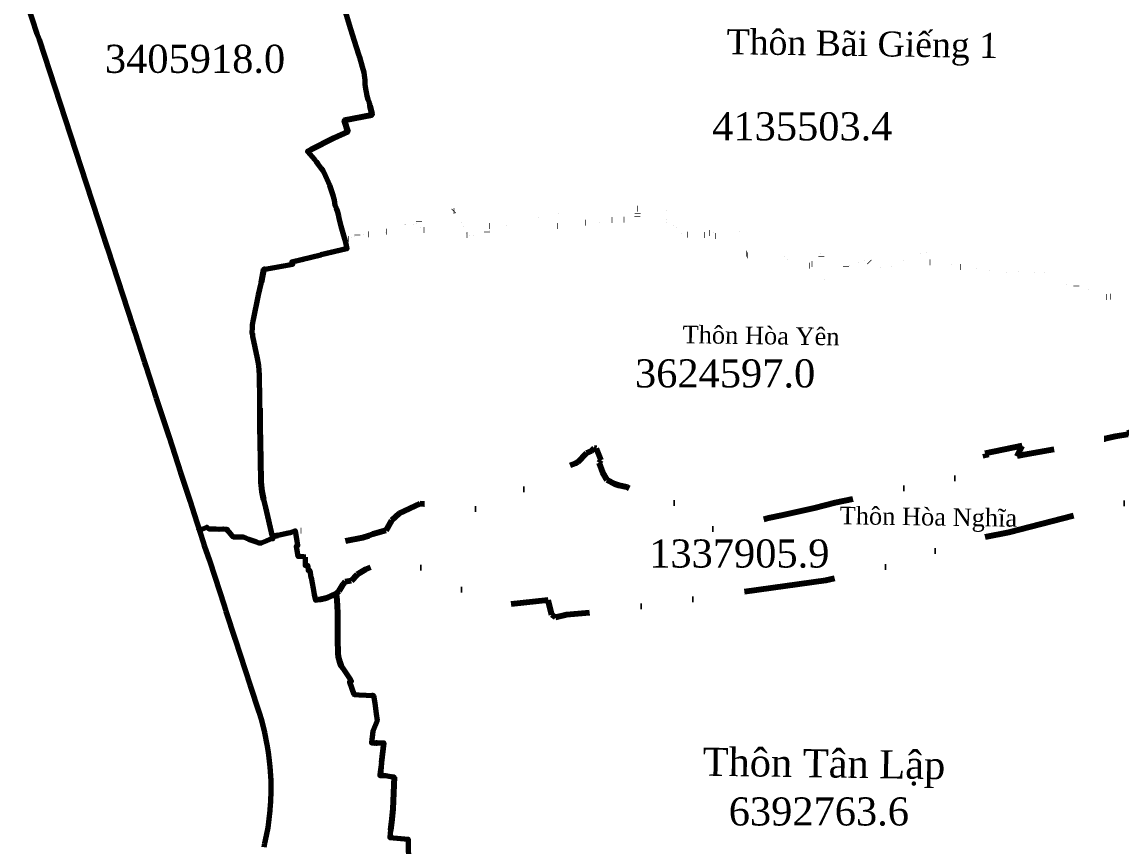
# Model space of a CAD drawing. Header units: metres. Extents: x 587838 to 605780, y 1326024 to 1346437.
# Drawn here: x 594160 to 598559, y 1331645 to 1334943 of the extents above; entities that cross this region are included whole.
import ezdxf
from ezdxf.enums import TextEntityAlignment as Align

# ---------------------------------------------------------------- set-up
doc = ezdxf.new("R2010")
doc.units = ezdxf.units.M
doc.header["$MEASUREMENT"] = 0
doc.linetypes.add('DGN Style 6', pattern=[990.708249, 0.520877, -208.350841, 364.613972, -208.350841, 0.520877, -208.350841])
for name, color, linetype, lineweight in [('DIEM', 7, 'Continuous', 0), ('Level 4', 7, 'Continuous', 0), ('Level 45', 7, 'Continuous', 0), ('Level 46', 7, 'Continuous', 0)]:
    doc.layers.add(name, color=color, linetype=linetype, lineweight=lineweight)
doc.styles.add('Style-Vntime', font='Vntime.shx')
doc.styles.add('Style-Vntimei', font='Vntimei.shx')
doc.linetypes.add('{Dg xa}', pattern='A,3,-1,[18,dgnlstyle-DUONGDC.shx,S=0.004992,R=0,X=0,Y=0],-1', length=5)

msp = doc.modelspace()

# ---------------------------------------------------------------- linework, layer by layer
at = {"layer": 'Level 4', "color": 6, "linetype": 'DGN Style 6', "lineweight": 80}
for p, q in [((595769.581, 1334109.026), (595887.558, 1334186.09)), ((595887.558, 1334186.09), (595888.908752, 1334187.026308)), ((595888.908752, 1334187.026308), (595920.587707, 1334140.391392)), ((596225.954146, 1334161.949838), (596306.978961, 1334175.02007)), ((596306.978961, 1334175.02007), (596303.921607, 1334126.623323)), ((596623.085512, 1334163.529941), (596624.919628, 1334175.204671)), ((596624.919628, 1334175.204671), (596623.976111, 1334196.3249)), ((596623.976111, 1334196.3249), (596738.874985, 1334188.640735)), ((596738.874985, 1334188.640735), (596737.864647, 1334154.073689)), ((595619.389, 1334103.954), (595690.712, 1334133.109)), ((595690.712, 1334133.109), (595694.951009, 1334134.067057)), ((595694.951009, 1334134.067057), (595696.341397, 1334130.595839)), ((595696.341397, 1334130.595839), (595725.6534, 1334133.411204)), ((595725.6534, 1334133.411204), (595737.723447, 1334137.21037)), ((595737.723447, 1334137.21037), (595748.516597, 1334143.598447)), ((595748.516597, 1334143.598447), (595754.851469, 1334120.570929)), ((595920.587707, 1334140.391392), (595928.268756, 1334123.073948)), ((596100.385449, 1334128.983521), (596225.954146, 1334161.949838)), ((596303.921607, 1334126.623323), (596414.607264, 1334140.297429)), ((596414.607264, 1334140.297429), (596469.921446, 1334141.863849)), ((596469.921446, 1334141.863849), (596521.334811, 1334150.664996)), ((596521.334811, 1334150.664996), (596569.472166, 1334152.498128)), ((596569.472166, 1334152.498128), (596623.085512, 1334163.529941)), ((596737.864647, 1334154.073689), (596740.456889, 1334141.879378)), ((596740.456889, 1334141.879378), (596767.443652, 1334127.350431)), ((595489.532389, 1334084.197808), (595498.372209, 1334088.955871)), ((595498.372209, 1334088.955871), (595502.38168, 1334090.179327)), ((595502.38168, 1334090.179327), (595525.529209, 1334092.56881)), ((595525.529209, 1334092.56881), (595547.454571, 1334093.546195)), ((595547.454571, 1334093.546195), (595614.755375, 1334098.508828)), ((595614.755375, 1334098.508828), (595619.389, 1334100.14184)), ((595619.389, 1334100.14184), (595619.389, 1334103.954)), ((595754.851469, 1334120.570929), (595768.966412, 1334110.91336)), ((595768.966412, 1334110.91336), (595769.581, 1334109.026)), ((595928.268756, 1334123.073948), (595939.07718, 1334095.223029)), ((595939.07718, 1334095.223029), (595940.713896, 1334090.577447)), ((595940.713896, 1334090.577447), (595952.62769, 1334086.513487)), ((595952.62769, 1334086.513487), (595966.576992, 1334088.417275)), ((595966.576992, 1334088.417275), (596022.035214, 1334102.145615)), ((596022.035214, 1334102.145615), (596029.837572, 1334107.953168)), ((596029.837572, 1334107.953168), (596030.380484, 1334127.492152)), ((596030.380484, 1334127.492152), (596100.385449, 1334128.983521)), ((596767.443652, 1334127.350431), (596777.996923, 1334119.959421)), ((596777.996923, 1334119.959421), (596800.58018, 1334097.912261)), ((596800.58018, 1334097.912261), (596824.26127, 1334092.274967)), ((596824.26127, 1334092.274967), (596892.178214, 1334090.47424)), ((596892.178214, 1334090.47424), (596910.756997, 1334099.485683)), ((596910.756997, 1334099.485683), (596928.649392, 1334099.190345)), ((596928.649392, 1334099.190345), (596936.227, 1334087.404)), ((596936.227, 1334087.404), (597033.564, 1334104.402)), ((597033.564, 1334104.402), (597059.011, 1334016.224)), ((595451.736335, 1334071.341594), (595465.873505, 1334074.307764)), ((595465.873505, 1334074.307764), (595480.345325, 1334078.671369)), ((595480.345325, 1334078.671369), (595489.532389, 1334084.197808)), ((597059.011, 1334016.224), (597064.458, 1334009.063)), ((597064.458, 1334009.063), (597210.344, 1334004.163)), ((597210.344, 1334004.163), (597222.643, 1333992.678)), ((597322.085119, 1333974.646149), (597355.882644, 1334015.008589)), ((597355.882644, 1334015.008589), (597359.328, 1334005.071)), ((597359.328, 1334005.071), (597372.929, 1333912.34)), ((597689.793409, 1333989.469394), (597755.81139, 1334015.332597)), ((597755.81139, 1334015.332597), (597778.857357, 1334021.770673)), ((597778.857357, 1334021.770673), (597794.437288, 1333981.420729)), ((597222.643, 1333992.678), (597312.701, 1333968.674)), ((597312.701, 1333968.674), (597313.507281, 1333968.024279)), ((597313.507281, 1333968.024279), (597322.085119, 1333974.646149)), ((597372.929, 1333912.34), (597458.964995, 1333963.414741)), ((597458.964995, 1333963.414741), (597471.071702, 1333968.900127)), ((597471.071702, 1333968.900127), (597507.959516, 1333980.991097)), ((597507.959516, 1333980.991097), (597533.394078, 1333986.630896)), ((597533.394078, 1333986.630896), (597551.634322, 1333982.260787)), ((597551.634322, 1333982.260787), (597595.991122, 1333962.102838)), ((597595.991122, 1333962.102838), (597639.859217, 1333965.794446)), ((597639.859217, 1333965.794446), (597689.793409, 1333989.469394)), ((597794.437288, 1333981.420729), (597881.596914, 1333973.43642)), ((597881.596914, 1333973.43642), (597915.749462, 1333963.059859)), ((597915.749462, 1333963.059859), (597979.935544, 1333955.097613)), ((597979.935544, 1333955.097613), (598032.022522, 1333946.576877)), ((598032.022522, 1333946.576877), (598101.967153, 1333938.542232)), ((598101.967153, 1333938.542232), (598148.240045, 1333942.398664)), ((598148.240045, 1333942.398664), (598212.546872, 1333940.853765)), ((598212.546872, 1333940.853765), (598252.391471, 1333939.945966)), ((598252.391471, 1333939.945966), (598342.281092, 1333893.942834)), ((598342.281092, 1333893.942834), (598378.997428, 1333886.216887)), ((598378.997428, 1333886.216887), (598428.794108, 1333872.015449)), ((598428.794108, 1333872.015449), (598500, 1333843.335943)), ((598500, 1333843.335943), (598517.385191, 1333844.61791)), ((598517.385191, 1333844.61791), (598622.181252, 1333844.61791))]:
    msp.add_line(p, q, dxfattribs=at)
at = {"layer": 'Level 4', "color": 6, "linetype": 'DGN Style 6', "lineweight": 80, "flags": 128}
for points in [[(598971.487687, 1333363.019194), (598794.917914, 1333320.995162), (598788.207465, 1333341.845588), (598757.060822, 1333335.133196), (598762.795755, 1333313.342112), (598693.687, 1333295.403), (598689.009712, 1333313.55131), (598631.067419, 1333297.893311), (598625.911428, 1333312.38222), (598622.393, 1333311.121), (598585.094, 1333297.808), (598586.243, 1333291.807), (598537.165, 1333283.334), (598493.893, 1333274.497)], [(598493.893, 1333274.497), (598485.619, 1333272.928), (598482.921, 1333270.527), (598458.407, 1333266.908), (598425.06, 1333256.981), (598413.561, 1333253.55), (598368.853, 1333245.286), (598169.865, 1333210.142), (598143.426422, 1333205.320454), (598163.972197, 1333247.149944), (598015.426812, 1333215.571525), (598023.179035, 1333183.899685), (598039.263818, 1333141.302533), (597983.351202, 1333130.106807), (597841.256235, 1333110.283531), (597611.736978, 1333060.353618), (597414.734358, 1333018.881448), (597331.67843, 1332997.02513), (597199.418709, 1332967.336303), (597147.617474, 1332957.674369), (597064.718, 1332931.999532), (596983.838717, 1332917.395872), (596913.048463, 1332913.843377), (596903.058175, 1332916.890662), (596844.364043, 1332933.672968), (596849.011379, 1332945.39632), (596845.421494, 1332946.676675), (596773.076669, 1333002.425058), (596768.310192, 1333010.478481), (596770.355653, 1333019.342592), (596737.196073, 1333037.982655), (596725.307588, 1333021.64888), (596689.718004, 1333041.362547), (596688.950133, 1333040.628127), (596624.794, 1333071.239), (596602.475, 1333070.693), (596598.217076, 1333071.361816), (596580.535664, 1333080.958002), (596549.097796, 1333087.90435), (596533.487236, 1333092.917845), (596502.545288, 1333109.570383), (596484.480964, 1333137.987103), (596470.836872, 1333178.253763), (596477.720822, 1333189.655188), (596460.163379, 1333235.984555), (596449.958522, 1333236.901582), (596438.564183, 1333225.612022), (596419.51471, 1333216.481462), (596384.198435, 1333180.573031), (596375.199985, 1333175.448447), (596302.623535, 1333148.108349), (596281.547341, 1333136.914422), (596263.068468, 1333122.657125), (596247.722612, 1333111.076168), (596147.093766, 1333063.293447), (595955.027892, 1332985.906019), (595912.298941, 1332983.926815), (595884.148933, 1332988.339408), (595859.041746, 1332994.922341), (595814.450508, 1333003.454812), (595770.015521, 1333013.156696), (595752.889514, 1333014.448917), (595670.052629, 1332975.685565), (595638.542943, 1332947.056659), (595615.959888, 1332907.180047), (595563.910109, 1332892.361403), (595548.648566, 1332885.834095), (595522.459747, 1332878.610854), (595446.328475, 1332862.885876), (595418.94981, 1332855.595886), (595418.865, 1332856.946), (595363.653, 1332861.11), (595365.870593, 1332868.775394), (595365.557, 1332869.069), (595353.414, 1332883.496), (595351.562678, 1332883.496), (595349.492758, 1332892.164848), (595316.696341, 1332892.767815), (595310.049771, 1332893.94927), (595307.333035, 1332895.240509), (595297.541639, 1332903.045271), (595283.971663, 1332903.97415), (595269.831571, 1332907.692274), (595261.469212, 1332908.754715), (595252.316357, 1332905.236158)], [(598571.823604, 1333017.527567), (598109.584524, 1332900.01205), (597909.061582, 1332860.157237), (597679.715947, 1332777.688485), (597378.085286, 1332707.049165), (596915.238408, 1332642.871053), (596791.984713, 1332625.00108), (596443.952637, 1332579.473901), (596339.014269, 1332570.753006), (596296.03774, 1332559.876524), (596281.140893, 1332570.317939), (596265.972931, 1332629.362707), (596117.511496, 1332613.284349), (596030.836787, 1332627.355258), (595869.069878, 1332690.735855), (595872.01932, 1332713.471595), (595870.962554, 1332720.831284), (595865.180387, 1332726.059412), (595808.423585, 1332753.895403), (595790.248228, 1332755.202845), (595766.956175, 1332753.392142), (595736.601956, 1332770.223157), (595715.947163, 1332772.914161), (595674.729949, 1332766.56432), (595661.592296, 1332767.336082), (595617.96553, 1332754.480922), (595571.47936, 1332764.609244), (595535.117401, 1332752.124591), (595501.427161, 1332731.681676), (595477.648861, 1332706.569812), (595453.681504, 1332702.034762), (595443.751991, 1332691.662302), (595428.180887, 1332664.919385), (595407.066971, 1332645.504797)]]:
    msp.add_lwpolyline(points, dxfattribs=at)
at = {"layer": 'Level 45', "color": 5, "linetype": 'Continuous', "lineweight": 70, "flags": 128}
msp.add_lwpolyline([(594159.916487, 1335080.679837), (594219.882817, 1334894.968052), (594228.050011, 1334872.269127), (594416.851979, 1334295.856241), (594490.430298, 1334071.589393), (594502.055673, 1334036.71325), (594603.888067, 1333724.740996), (594611.540212, 1333701.195921), (594650.610299, 1333581.26319), (594655.687204, 1333564.928794), (594697.332533, 1333437.638228), (594748.469464, 1333280.989896), (594793.940866, 1333140.160911), (594832.643062, 1333023.9071), (594849.014239, 1332973.689868), (594885.141192, 1332861.041396), (594889.445524, 1332847.208665), (594910.2314, 1332787.260694), (594951.876729, 1332660.411597), (594967.5857, 1332610.966939), (594974.869954, 1332589.518846), (594976.525466, 1332584.956988), (595012.873155, 1332471.903835), (595073.354534, 1332287.07499), (595107.936344, 1332181.637197), (595118.163731, 1332148.232621), (595130.598465, 1332098.640807), (595140.016486, 1332050.594137), (595145.314123, 1332019.91196), (595149.434505, 1331985.330131), (595152.1569, 1331961.858635), (595155.394338, 1331907.778542), (595155.909382, 1331879.965922), (595155.909379, 1331863.925841), (595154.106703, 1331823.273799), (595151.936136, 1331790.752165), (595151.678611, 1331787.514716), (595143.401034, 1331717.98317), (595137.51476, 1331686.418056), (595130.892703, 1331655.220833), (595127.655252, 1331640.210848)], dxfattribs=at)
at = {"layer": 'Level 46', "color": 1, "linetype": '{Dg xa}', "lineweight": 70, "ltscale": 2}
for p, q in [((595004.97, 1332881.783), (594978.245, 1332913.657)), ((595004.97, 1332881.783), (595046.406, 1332881.053)), ((595598.328, 1331979.876), (595608.014, 1332057.272)), ((595604.773, 1332032.986), (595598.328, 1331979.876)), ((595598.328, 1331979.876), (595594.884, 1331928.834))]:
    msp.add_line(p, q, dxfattribs=at)
at = {"layer": 'Level 46', "color": 1, "linetype": '{Dg xa}', "lineweight": 70, "ltscale": 15, "flags": 128}
for points in [[(595450.632, 1334993.65), (595470.117, 1334930.709), (595488.761, 1334871.13), (595508.472, 1334808.21), (595509.609, 1334805.286), (595510.305, 1334801.991), (595521.204, 1334762.55), (595528.301, 1334740.463), (595530.76, 1334719.306), (595531.642, 1334711.326), (595532.617, 1334693.416), (595533.869, 1334682.743), (595540.548, 1334646.921), (595544.769, 1334632.259), (595549.361, 1334620.287), (595552.745, 1334607.665), (595559.748, 1334574.442), (595560.142, 1334569.847), (595449.946, 1334547.971), (595464.722, 1334502.496), (595408.716, 1334477.512), (595304.332, 1334425.152), (595302.819, 1334424.121), (595330.951, 1334392.381), (595337.26, 1334384.679), (595344.496, 1334375.583), (595357.762, 1334357.484), (595363.931, 1334348.112), (595367.828, 1334340.501), (595390.51, 1334289.638), (595405.213, 1334246.108), (595406.975, 1334238.312), (595409.666, 1334229.031), (595412.217, 1334210.191), (595413.307, 1334206.617), (595417.853, 1334197.615), (595422.817, 1334182.672), (595427.294, 1334166.151), (595429.588, 1334151.855), (595431.861, 1334141.366), (595436.221, 1334126.144), (595446.844, 1334088.368), (595450.787, 1334074.816), (595454.591, 1334060.894), (595460.783, 1334034.441), (595459.167, 1334034.226), (595356.926, 1334010.388)], [(595450.632, 1334993.65), (595470.117, 1334930.709), (595488.761, 1334871.13), (595508.472, 1334808.21), (595509.609, 1334805.286), (595510.305, 1334801.991), (595511.716, 1334796.885)], [(595507.576, 1334811.069), (595508.472, 1334808.21), (595509.609, 1334805.286), (595510.305, 1334801.991), (595521.204, 1334762.55), (595528.301, 1334740.463), (595530.76, 1334719.306), (595531.642, 1334711.326), (595532.617, 1334693.416), (595533.869, 1334682.743), (595540.548, 1334646.921), (595544.769, 1334632.259), (595549.361, 1334620.287), (595552.745, 1334607.665), (595559.748, 1334574.442), (595560.142, 1334569.847), (595449.946, 1334547.971), (595464.722, 1334502.496), (595408.716, 1334477.512), (595304.332, 1334425.152), (595302.819, 1334424.121), (595330.951, 1334392.381), (595337.26, 1334384.679), (595344.496, 1334375.583), (595357.762, 1334357.484), (595363.931, 1334348.112), (595367.828, 1334340.501), (595390.51, 1334289.638), (595405.213, 1334246.108), (595406.975, 1334238.312), (595409.666, 1334229.031), (595412.217, 1334210.191), (595413.307, 1334206.617), (595417.853, 1334197.615), (595422.817, 1334182.672), (595427.294, 1334166.151), (595429.588, 1334151.855), (595431.861, 1334141.366), (595436.221, 1334126.144), (595446.844, 1334088.368), (595450.787, 1334074.816), (595454.591, 1334060.894), (595460.783, 1334034.441), (595459.225, 1334034.234)], [(595132.98, 1333953.688), (595243.82, 1333973.506), (595239.955, 1333982.608), (595356.759, 1334010.55)], [(595227.659, 1333970.545), (595243.848, 1333973.439), (595239.955, 1333982.608), (595355.609, 1334010.274)], [(595459.167, 1334034.226), (595356.759, 1334010.55)], [(595132.98, 1333953.688), (595183.475, 1333962.716)], [(595081.829, 1333696.176), (595082.583, 1333722.872), (595083.115, 1333730.329), (595086.164, 1333751.537), (595107.266, 1333850.314), (595117.187, 1333896.701), (595123.648, 1333928.9), (595126.044, 1333942.702), (595127.424, 1333953.887), (595132.98, 1333953.688)], [(595081.829, 1333696.176), (595082.583, 1333722.872), (595083.115, 1333730.329), (595086.164, 1333751.537), (595107.266, 1333850.314), (595117.187, 1333896.701), (595123.648, 1333928.9), (595126.044, 1333942.702), (595127.424, 1333953.887), (595132.98, 1333953.688)], [(595126.817, 1333941.31), (595127.033, 1333942.555), (595128.304, 1333952.855), (595132.944, 1333952.689)], [(595081.829, 1333696.176), (595083.286, 1333685.401), (595101.058, 1333597.369), (595102.311, 1333591.119)], [(595082.028, 1333696.199), (595083.286, 1333685.401), (595101.058, 1333597.369), (595107.009, 1333567.689), (595109.823, 1333530.386), (595112.591, 1333324.77), (595114.946, 1333191.374), (595116.308, 1333100.808), (595120.57, 1333063.673), (595125.963, 1333036.98), (595134.559, 1333000)], [(595099.516, 1333605.005), (595101.058, 1333597.369), (595107.009, 1333567.689), (595109.823, 1333530.386), (595112.591, 1333324.77), (595114.946, 1333191.374), (595116.308, 1333100.808), (595120.57, 1333063.673), (595125.963, 1333036.98), (595134.559, 1333000)], [(595134.559, 1333000), (595161.587, 1332883.729)], [(595134.559, 1333000), (595161.587, 1332883.729)], [(595161.587, 1332883.729), (595163.558, 1332874.749), (595158.458, 1332873.649), (595152.327, 1332871.172), (595137.368, 1332865.13), (595117.036, 1332856.918), (595111.228, 1332857.249), (595100.035, 1332861.035), (595067.911, 1332871.902), (595046.406, 1332881.053), (595022.606, 1332881.115), (595004.97, 1332881.783), (594999.445, 1332887.433), (594995.787, 1332892.771), (594988.245, 1332901.794), (594978.245, 1332913.657)], [(595293.414, 1332801.27), (595292.822, 1332767.26), (595303.732, 1332766.957), (595304.81, 1332747.779), (595312.325, 1332747.415), (595313.926, 1332738.023), (595316.239, 1332719.138), (595317.819, 1332719.178), (595321.495, 1332697.492), (595325.356, 1332675.23), (595329.878, 1332652.203), (595334.692, 1332628.593)]]:
    msp.add_lwpolyline(points, dxfattribs=at)
at = {"layer": 'Level 46', "color": 1, "linetype": 'DGN Style 6', "lineweight": 80, "flags": 128}
for points in [[(595450.632, 1334993.65), (595470.117, 1334930.709), (595488.761, 1334871.13), (595508.472, 1334808.21), (595509.609, 1334805.286), (595510.305, 1334801.991), (595511.716, 1334796.885)], [(595507.576, 1334811.069), (595508.472, 1334808.21), (595509.609, 1334805.286), (595510.305, 1334801.991), (595521.204, 1334762.55), (595528.301, 1334740.463), (595530.76, 1334719.306), (595531.642, 1334711.326), (595532.617, 1334693.416), (595533.869, 1334682.743), (595540.548, 1334646.921), (595544.769, 1334632.259), (595549.361, 1334620.287), (595552.745, 1334607.665), (595559.748, 1334574.442), (595560.142, 1334569.847), (595449.946, 1334547.971), (595464.722, 1334502.496), (595408.716, 1334477.512), (595304.332, 1334425.152), (595302.819, 1334424.121), (595330.951, 1334392.381), (595337.26, 1334384.679), (595344.496, 1334375.583), (595357.762, 1334357.484), (595363.931, 1334348.112), (595367.828, 1334340.501), (595390.51, 1334289.638), (595405.213, 1334246.108), (595406.975, 1334238.312), (595409.666, 1334229.031), (595412.217, 1334210.191), (595413.307, 1334206.617), (595417.853, 1334197.615), (595422.817, 1334182.672), (595427.294, 1334166.151), (595429.588, 1334151.855), (595431.861, 1334141.366), (595436.221, 1334126.144), (595446.844, 1334088.368), (595450.787, 1334074.816), (595454.591, 1334060.894), (595460.783, 1334034.441), (595459.225, 1334034.234)], [(595227.659, 1333970.545), (595243.848, 1333973.439), (595239.955, 1333982.608), (595355.609, 1334010.274)], [(595459.167, 1334034.226), (595356.759, 1334010.55)], [(595131.745, 1333953.468), (595243.82, 1333973.506), (595239.927, 1333982.675), (595285.152, 1333993.493)], [(595081.829, 1333696.176), (595082.583, 1333722.872), (595083.115, 1333730.329), (595086.164, 1333751.537), (595107.266, 1333850.314), (595117.187, 1333896.701), (595123.648, 1333928.9), (595126.044, 1333942.702), (595127.424, 1333953.887), (595132.98, 1333953.688)], [(595081.829, 1333696.176), (595083.286, 1333685.401), (595101.058, 1333597.369), (595102.311, 1333591.119)], [(595099.516, 1333605.005), (595101.058, 1333597.369), (595107.009, 1333567.689), (595109.823, 1333530.386), (595112.591, 1333324.77), (595114.946, 1333191.374), (595116.308, 1333100.808), (595120.57, 1333063.673), (595125.963, 1333036.98), (595134.559, 1333000)], [(595134.559, 1333000), (595161.587, 1332883.729)], [(594869.124657, 1332910.983005), (594876.787, 1332912.553), (594879.557, 1332913.55), (594899.545, 1332920.743), (594907.686, 1332914.826), (594935.838, 1332913.9), (594947.712, 1332912.769), (594965.776, 1332914.767), (594978.245, 1332913.657), (594988.245, 1332901.794), (594995.504, 1332893.183), (594999.445, 1332887.433), (595004.97, 1332881.783)], [(595161.587, 1332883.729), (595163.558, 1332874.749), (595158.458, 1332873.649), (595152.327, 1332871.172), (595137.368, 1332865.13), (595117.036, 1332856.918), (595111.228, 1332857.249), (595100.035, 1332861.035), (595067.911, 1332871.902), (595046.406, 1332881.053), (595022.606, 1332881.115), (595004.97, 1332881.783), (594999.445, 1332887.433), (594995.787, 1332892.771), (594988.245, 1332901.794), (594978.245, 1332913.657)], [(595293.431846, 1332801.285197), (595286.888, 1332801.903), (595265.048, 1332802.982), (595258.936, 1332845.173), (595258.672, 1332845.958), (595264.25, 1332847.51), (595260.487, 1332874.969), (595254.189, 1332904.464), (595253.614, 1332905.735), (595232.252, 1332898.484), (595178.48, 1332885.662), (595166.097, 1332883.263), (595161.587, 1332883.729)], [(595293.614, 1332801.268), (595286.888, 1332801.903), (595265.048, 1332802.982), (595258.936, 1332845.173), (595258.672, 1332845.958), (595264.25, 1332847.51), (595260.487, 1332874.969), (595254.189, 1332904.464), (595253.614, 1332905.735), (595232.252, 1332898.484), (595178.48, 1332885.662), (595166.097, 1332883.263), (595161.587, 1332883.729)], [(595293.417109, 1332801.448585), (595292.822, 1332767.26), (595303.732, 1332766.957), (595304.81, 1332747.779), (595312.325, 1332747.415), (595313.926, 1332738.023), (595316.239, 1332719.138), (595317.819, 1332719.178), (595321.495, 1332697.492), (595325.356, 1332675.23), (595329.878, 1332652.203), (595334.269, 1332630.669), (595334.797, 1332628.614), (595373.228, 1332636.488), (595382.162, 1332639.342), (595415.376, 1332653.696), (595416.955, 1332654.597), (595417.84, 1332651.711), (595419.575, 1332628.364), (595421.214, 1332605.939), (595422.731, 1332577.051), (595423.083, 1332571.184), (595422.983, 1332556.221), (595422.768, 1332492.992), (595423.085, 1332487.522), (595422.855, 1332470.942), (595423.069, 1332457.691), (595423.821, 1332429.553), (595424.597, 1332416.674), (595425.019, 1332402.156), (595430.298, 1332383.594), (595436.181, 1332367.515), (595442.434, 1332357.801), (595445.157, 1332354.709), (595475.072, 1332310.311), (595478.493, 1332305.355), (595478.615, 1332304.795), (595471.187, 1332302.074), (595470.812, 1332301.429), (595488.455, 1332252.966), (595489.32, 1332251.546), (595508.374, 1332249.594), (595566.618, 1332246.837), (595572.031, 1332216.845), (595578.019, 1332174.46), (595582.226, 1332147.806), (595563.978, 1332104.397), (595558.577, 1332057.723), (595608.014, 1332057.272), (595604.971, 1332032.961)], [(595293.414, 1332801.27), (595292.822, 1332767.26), (595303.732, 1332766.957), (595304.81, 1332747.779), (595312.325, 1332747.415), (595313.926, 1332738.023), (595316.239, 1332719.138), (595317.819, 1332719.178), (595321.495, 1332697.492), (595325.356, 1332675.23), (595329.878, 1332652.203), (595334.269, 1332630.669), (595334.797, 1332628.614), (595373.228, 1332636.488), (595382.162, 1332639.342), (595415.376, 1332653.696), (595416.955, 1332654.597), (595417.84, 1332651.711), (595419.575, 1332628.364), (595421.214, 1332605.939), (595422.731, 1332577.051), (595423.083, 1332571.184), (595422.983, 1332556.221), (595422.768, 1332492.992), (595423.085, 1332487.522), (595422.855, 1332470.942), (595423.069, 1332457.691), (595423.821, 1332429.553), (595424.597, 1332416.674), (595425.019, 1332402.156), (595430.298, 1332383.594), (595436.181, 1332367.515), (595442.434, 1332357.801), (595445.157, 1332354.709), (595475.072, 1332310.311), (595478.493, 1332305.355), (595478.615, 1332304.795), (595471.187, 1332302.074), (595470.812, 1332301.429), (595488.455, 1332252.966), (595489.32, 1332251.546), (595508.374, 1332249.594), (595566.618, 1332246.837), (595572.031, 1332216.845), (595578.019, 1332174.46), (595582.226, 1332147.806), (595563.978, 1332104.397), (595558.577, 1332057.723), (595608.014, 1332057.272), (595604.971, 1332032.961)], [(595578.704, 1332057.539), (595608.014, 1332057.272), (595598.328, 1331979.876), (595592.914, 1331929.223), (595592.299, 1331927.111), (595615.26, 1331926.835), (595649.183, 1331920.356), (595644.885, 1331793.564), (595640.462, 1331752.134), (595635.389, 1331708.556)], [(595635.389, 1331708.556), (595631.967, 1331678.709), (595676.978, 1331674.488), (595705.784, 1331672.361), (595705.396, 1331660.532), (595706.97, 1331576.917), (595708.182, 1331539.486), (595708.447, 1331505.858), (595714.766, 1331501.626), (595711.427, 1331470.247), (595708.448, 1331442.723), (595707.581, 1331435.752), (595707.262, 1331417.946), (595703.492, 1331378.136), (595680.766, 1331378.937), (595690.212, 1331282.255), (595687.771, 1331243.081), (595687.302, 1331194.362), (595686.985, 1331191.224), (595689.516, 1331190.022), (595701.503, 1331133.285), (595702.801, 1331130.744), (595706.373, 1331128.519), (595779.547, 1331112.804), (595807.768, 1331108.431), (595857.601, 1331100.205), (595903.953, 1331091.494), (595956.788, 1331082.746)]]:
    msp.add_lwpolyline(points, dxfattribs=at)
at = {"layer": 'Level 46', "color": 1, "linetype": '{Dg xa}', "lineweight": 70, "ltscale": 10, "flags": 128}
for points in [[(595131.745, 1333953.468), (595243.82, 1333973.506), (595239.927, 1333982.675), (595285.152, 1333993.493)], [(595132.98, 1333953.688), (595183.475, 1333962.716)], [(595081.829, 1333696.176), (595082.583, 1333722.872), (595083.115, 1333730.329), (595086.164, 1333751.537), (595107.266, 1333850.314), (595117.187, 1333896.701), (595123.648, 1333928.9), (595126.044, 1333942.702), (595127.424, 1333953.887), (595132.98, 1333953.688)], [(595126.817, 1333941.31), (595127.033, 1333942.555), (595128.304, 1333952.855), (595132.944, 1333952.689)], [(595134.559, 1333000), (595161.587, 1332883.729)]]:
    msp.add_lwpolyline(points, dxfattribs=at)
at = {"layer": 'Level 46', "color": 1, "linetype": '{Dg xa}', "lineweight": 70, "ltscale": 20, "flags": 128}
for points in [[(595114.945, 1333191.434), (595114.946, 1333191.374), (595116.308, 1333100.808), (595120.57, 1333063.673), (595125.963, 1333036.98), (595134.559, 1333000)], [(595134.559, 1333000), (595161.587, 1332883.729)], [(594869.124657, 1332910.983005), (594876.787, 1332912.553), (594879.557, 1332913.55), (594899.545, 1332920.743), (594907.686, 1332914.826), (594935.838, 1332913.9), (594947.712, 1332912.769), (594965.776, 1332914.767), (594978.245, 1332913.657), (594988.245, 1332901.794), (594995.504, 1332893.183), (594999.445, 1332887.433), (595004.97, 1332881.783)], [(595161.587, 1332883.729), (595163.558, 1332874.749), (595158.458, 1332873.649), (595152.327, 1332871.172), (595137.368, 1332865.13), (595117.036, 1332856.918), (595111.228, 1332857.249), (595100.035, 1332861.035), (595067.911, 1332871.902), (595046.406, 1332881.053), (595022.606, 1332881.115), (595004.97, 1332881.783), (594999.445, 1332887.433), (594995.787, 1332892.771), (594988.245, 1332901.794), (594978.245, 1332913.657)], [(595293.614, 1332801.268), (595286.888, 1332801.903), (595265.048, 1332802.982), (595258.936, 1332845.173), (595258.672, 1332845.958), (595264.25, 1332847.51), (595260.487, 1332874.969), (595254.189, 1332904.464), (595253.614, 1332905.735), (595232.252, 1332898.484), (595178.48, 1332885.662), (595166.097, 1332883.263), (595161.587, 1332883.729)], [(595578.704, 1332057.539), (595608.014, 1332057.272), (595598.328, 1331979.876), (595592.914, 1331929.223), (595592.299, 1331927.111), (595615.26, 1331926.835), (595649.183, 1331920.356), (595644.885, 1331793.564), (595640.462, 1331752.134), (595635.389, 1331708.556)], [(595635.389, 1331708.556), (595631.967, 1331678.709), (595676.978, 1331674.488), (595705.784, 1331672.361), (595705.396, 1331660.532), (595706.97, 1331576.917), (595708.182, 1331539.486), (595708.447, 1331505.858), (595714.766, 1331501.626), (595711.427, 1331470.247), (595708.448, 1331442.723), (595707.581, 1331435.752), (595707.262, 1331417.946), (595703.492, 1331378.136), (595680.766, 1331378.937), (595690.212, 1331282.255), (595687.771, 1331243.081), (595687.302, 1331194.362), (595686.985, 1331191.224), (595689.516, 1331190.022), (595701.503, 1331133.285), (595702.801, 1331130.744), (595706.373, 1331128.519), (595779.547, 1331112.804), (595807.768, 1331108.431), (595857.601, 1331100.205), (595903.953, 1331091.494), (595956.788, 1331082.746)]]:
    msp.add_lwpolyline(points, dxfattribs=at)
at = {"layer": 'Level 46', "color": 1, "linetype": '{Dg xa}', "lineweight": 70, "ltscale": 2, "flags": 128}
for points in [[(595293.614, 1332801.268), (595286.888, 1332801.903), (595265.048, 1332802.982), (595258.936, 1332845.173), (595258.672, 1332845.958), (595264.25, 1332847.51), (595260.487, 1332874.969), (595254.189, 1332904.464), (595253.614, 1332905.735), (595232.252, 1332898.484), (595178.48, 1332885.662), (595166.097, 1332883.263), (595161.587, 1332883.729)], [(595161.587, 1332883.729), (595163.558, 1332874.749), (595158.458, 1332873.649), (595152.327, 1332871.172), (595137.368, 1332865.13), (595117.036, 1332856.918), (595111.228, 1332857.249), (595100.035, 1332861.035), (595067.911, 1332871.902), (595046.406, 1332881.053), (595022.606, 1332881.115), (595004.97, 1332881.783)], [(595293.414, 1332801.27), (595292.822, 1332767.26), (595303.732, 1332766.957), (595304.81, 1332747.779), (595312.325, 1332747.415), (595313.926, 1332738.023), (595316.239, 1332719.138), (595317.819, 1332719.178), (595321.495, 1332697.492), (595325.356, 1332675.23), (595329.878, 1332652.203), (595334.269, 1332630.669), (595334.797, 1332628.614), (595373.228, 1332636.488), (595382.162, 1332639.342), (595415.376, 1332653.696), (595416.955, 1332654.597), (595417.84, 1332651.711), (595419.575, 1332628.364), (595421.214, 1332605.939), (595422.731, 1332577.051), (595423.083, 1332571.184), (595422.983, 1332556.221), (595422.768, 1332492.992), (595423.085, 1332487.522), (595422.855, 1332470.942), (595423.069, 1332457.691), (595423.821, 1332429.553), (595424.597, 1332416.674), (595425.019, 1332402.156), (595430.298, 1332383.594), (595436.181, 1332367.515), (595442.434, 1332357.801), (595445.157, 1332354.709), (595475.072, 1332310.311), (595478.493, 1332305.355), (595478.615, 1332304.795), (595471.187, 1332302.074), (595470.812, 1332301.429), (595488.455, 1332252.966), (595489.32, 1332251.546), (595508.374, 1332249.594), (595566.618, 1332246.837), (595572.031, 1332216.845), (595578.019, 1332174.46), (595582.226, 1332147.806), (595563.978, 1332104.397), (595558.577, 1332057.723), (595608.014, 1332057.272), (595604.971, 1332032.961)], [(595598.328, 1331979.876), (595598.328, 1331979.876), (595592.914, 1331929.223), (595592.299, 1331927.111), (595615.26, 1331926.835), (595649.183, 1331920.356), (595644.885, 1331793.564), (595640.462, 1331752.134), (595635.389, 1331708.556)], [(595635.389, 1331708.556), (595631.967, 1331678.709), (595676.978, 1331674.488), (595705.784, 1331672.361), (595705.396, 1331660.532), (595706.97, 1331576.917), (595708.182, 1331539.486), (595708.447, 1331505.858), (595714.766, 1331501.626), (595714.596, 1331500.026)]]:
    msp.add_lwpolyline(points, dxfattribs=at)

# ---------------------------------------------------------------- texts
at = {"layer": 'DIEM', "color": 7, "linetype": 'Continuous', "lineweight": 13, "style": 'Style-Vntime'}
for s, p in [('3405918.0', (594491.917254, 1334795.341141)), ('4135503.4', (596922.746222, 1334525.135733)), ('3624597.0', (596613.621993, 1333536.497027)), ('1337905.9', (596670.429704, 1332815.649279)), ('6392763.6', (596988.787197, 1331783.453499))]:
    msp.add_text(s, height=112.41, dxfattribs=at).set_placement(p, align=Align.MIDDLE_LEFT)
at = {"layer": 'Level 4', "color": 1, "linetype": 'Continuous', "lineweight": 0, "style": 'Style-Vntimei'}
for s, height, p in [('Th«n B·i GiÕng 1', 100, (596980.538864, 1334864.083519)), ('Th«n Hßa Yªn', 70, (596804.12299, 1333692.560901)), ('Th«n Hßa NghÜa', 70, (597432.906465, 1332968.008592)), ('Th«n T©n LËp', 112.41, (596884.679698, 1331982.676155))]:
    msp.add_text(s, height=height, rotation=359.169167, dxfattribs=at).set_placement(p, align=Align.MIDDLE_LEFT)

doc.saveas('drawing.dxf')
